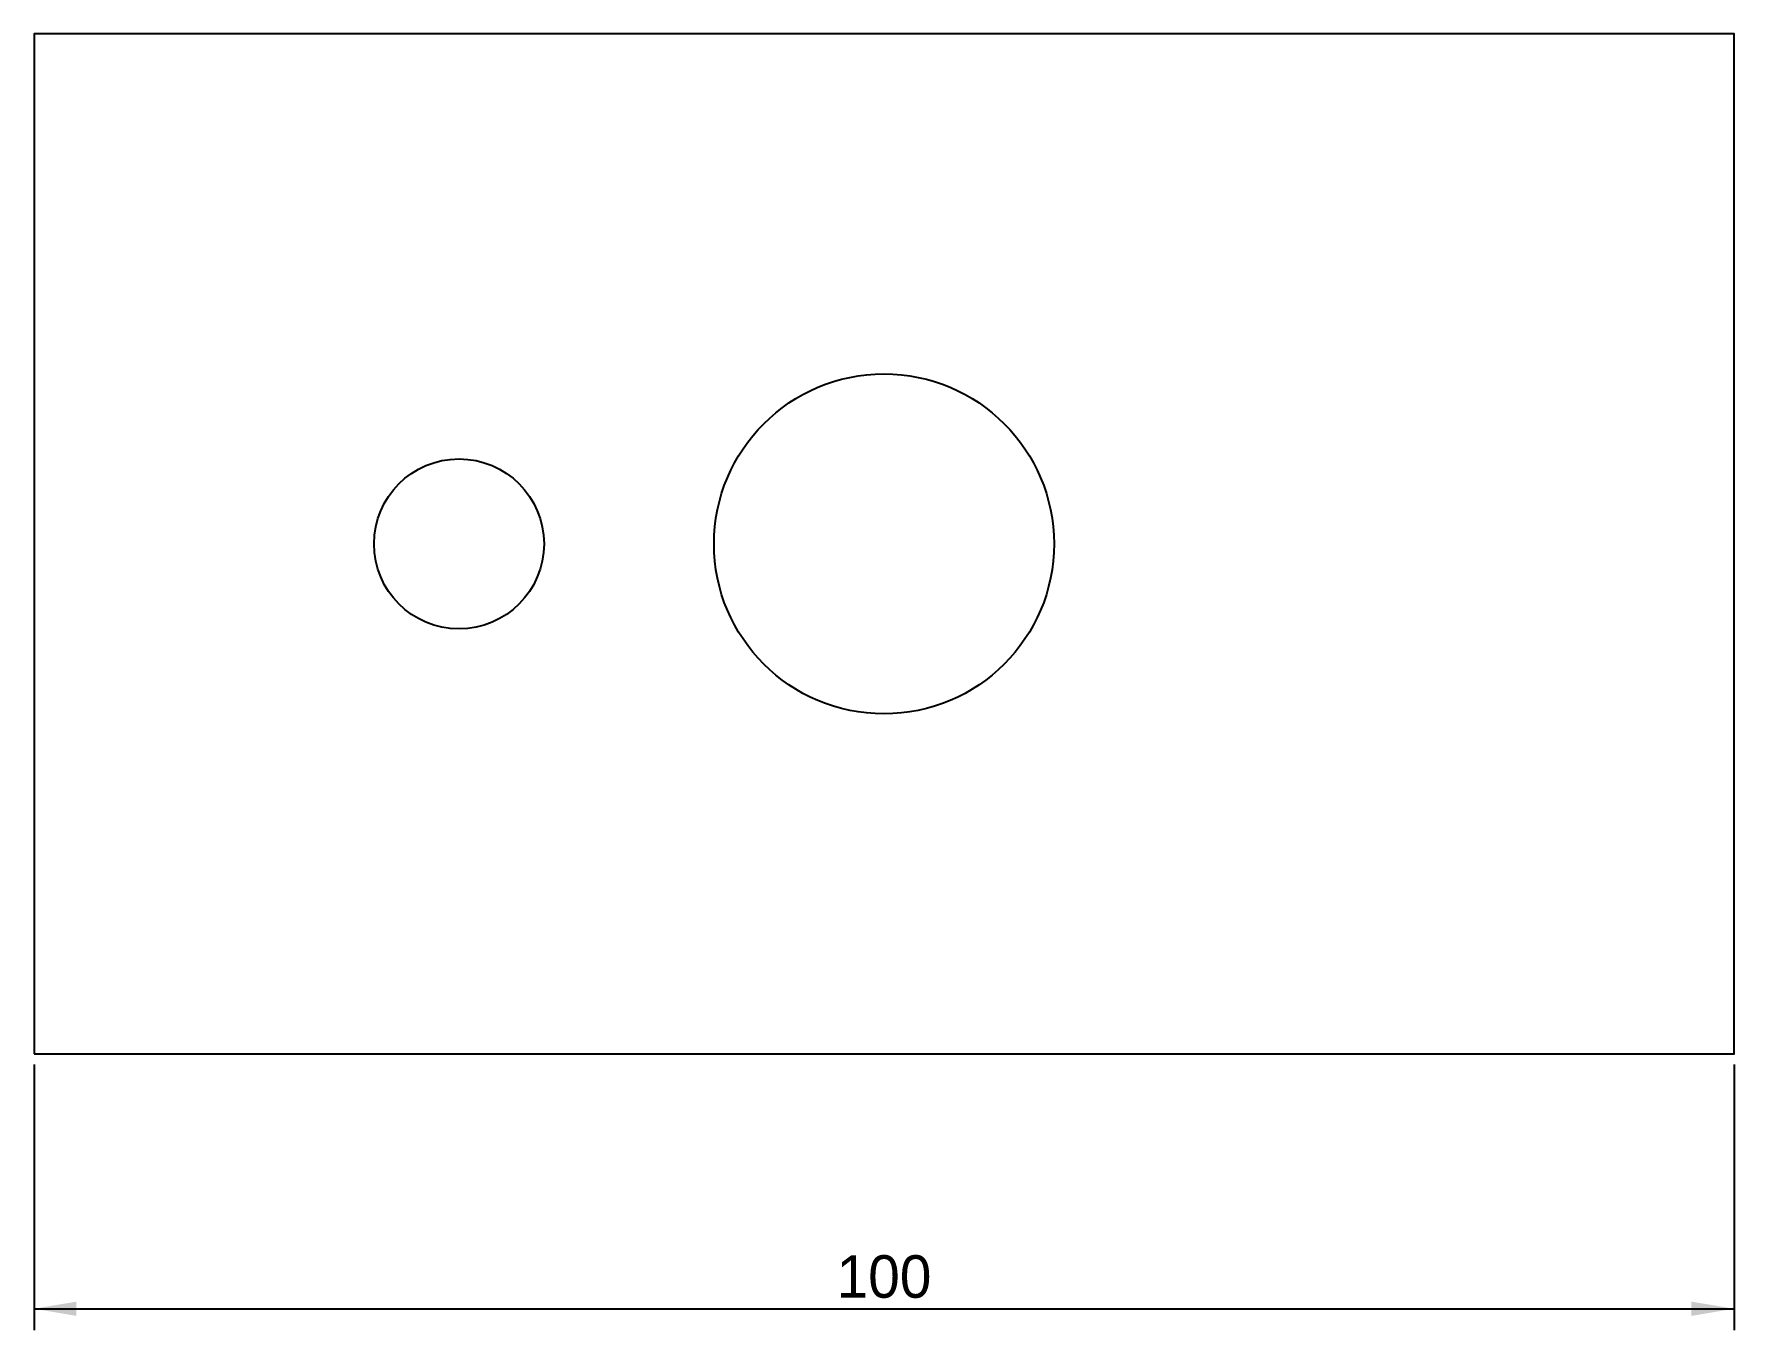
# Model space of a CAD drawing. Header units: millimetres. Extents: x 0 to 100, y -16 to 60.
import ezdxf

# ---------------------------------------------------------------- set-up
doc = ezdxf.new("R2010")
doc.units = ezdxf.units.MM
doc.layers.add('ANNOTATION', color=7, linetype='Continuous')
doc.dimstyles.new('ISO-25', dxfattribs={"dimtxt": 2.5, "dimasz": 2.5, "dimexe": 1.25, "dimexo": 0.625, "dimtad": 1, "dimdsep": 46, "dimtxsty": 'Standard', "dimcen": 2.5, "dimadec": 0, "dimazin": 0, "dimtfac": 1, "dimtdec": 4, "dimtmove": 0, "dimatfit": 3, "dimfxl": 1, "dimtzin": 0, "dimarcsym": 0})

# ---------------------------------------------------------------- blocks, each defined once
blk = doc.blocks.new('*D1')
at = {"layer": 'ANNOTATION', "color": 0}
for p, q in [((0, -0.62), (0, -16.25)), ((100, -0.62), (100, -16.25)), ((0, -15), (100, -15))]:
    blk.add_line(p, q, dxfattribs=at)
for points in [[(0, -15), (2.5, -15.42), (2.5, -14.58)], [(100, -15), (97.5, -14.58), (97.5, -15.42)]]:
    blk.add_solid(points, dxfattribs=at)
at = {"layer": 'ANNOTATION', "color": 0, "insert": (50, -13.12), "char_height": 2.5, "attachment_point": 5}
blk.add_mtext('100', dxfattribs=at)

msp = doc.modelspace()

# ---------------------------------------------------------------- linework, layer by layer
msp.add_lwpolyline([(0, 0), (100, 0), (100, 60), (0, 60)], close=True)
for centre, radius in [((50, 30), 10), ((25, 30), 5)]:
    msp.add_circle(centre, radius)

# ---------------------------------------------------------------- dimensions: what is measured, and where the dimension line sits
at = {"layer": 'ANNOTATION'}
dim = msp.add_linear_dim(base=(0, -15), p1=(0, 0), p2=(100, 0), dimstyle='ISO-25', dxfattribs=at)
dim.commit()
dim.dimension.update_dxf_attribs({"geometry": '*D1', "text_midpoint": (50, -13.125)})

doc.saveas('drawing.dxf')
